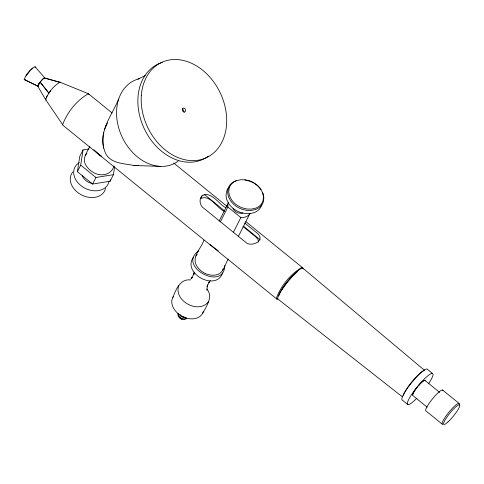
<?xml version="1.0" encoding="UTF-8"?>
<svg xmlns="http://www.w3.org/2000/svg" width="484" height="484" viewBox="0 0 484 484"><rect width="100%" height="100%" fill="white"/><g stroke="black" fill="none" stroke-linecap="round" stroke-linejoin="round"><path stroke-width="0.73" d="M220.389 221.841L227.879 207.007L227.891 204.502A12.475 9.414 26.8 0 1 228.684 202.215L219.149 221.091M206.88 290.376L207.497 284.925L207.001 286.522L209.572 281.434L208.556 282.747L210.389 280.72M24.2 79.485L38.073 86.249L24.2 79.485C26.069 74.306 30.117 69.291 34.927 66.592L44.927 78.063L44.8 78.674L44.915 78.148L60.482 82.589M35.114 67.585L35.205 66.877M277.973 298.894L276.957 299.154L63.253 125.55L45.617 99.625C48.231 92.746 53.536 85.735 60.095 82.207L44.619 78.015M45.986 100.013L45.75 98.657M62.581 124.854C67.107 112.367 76.817 100.236 88.427 93.745L112.088 112.966M45.605 99.631L37.812 86.225L39.519 82.982M37.964 85.589L37.897 86.152M114.641 166.702L113.431 174.657L110.116 181.222L92.607 184.053L77.398 171.699L79.709 156.513L83.024 149.955L88.862 149.012M77.398 171.699L80.713 165.141L83.024 149.955M110.116 181.222L110.34 179.776M194.247 272.099L193.685 274.803L194.181 273.206L191.61 278.294L192.287 277.417M103.679 132.241C102.402 139.955 102.535 148.382 106.655 155.285C112.899 163.913 124.551 163.471 133.947 165.498L160.706 166.393M104.671 129.065L106.813 124.225M118.719 98.954C112.312 114.569 99.208 130.19 103.685 148.183M89.867 146.392C87.259 151.97 82.008 158.232 85.547 164.614C87.344 167.996 90.206 170.646 93.515 172.522C100.678 176.944 111.737 175.057 113.928 165.952M190.527 279.915C178.911 278.578 175.033 291.997 171.772 300.528C171.263 307.388 176.357 313.196 182.032 316.342C188.439 319.827 198.404 320.499 202.633 313.414C206.365 306.227 213.517 296.801 206.88 289.021M178.826 285.36C173.078 300.794 199.202 314.975 208.731 301.344M178.124 313.281C176.63 317.528 182.964 321.346 186.34 318.732M203.964 240.082C201.501 248.117 191.809 256.066 196.226 265.069C198.029 268.457 200.884 271.101 204.2 272.982C208.507 275.166 213.686 276.116 218.296 274.289C224.159 271.439 224.951 263.98 228.333 259.037M202.633 313.414L203.207 311.551M222.61 270.362L223.033 268.983M222.682 272.922C216.179 291.925 181.651 273.321 193.461 257.306M258.48 242.121L257.996 239.435L255.74 236.827L242.932 226.421M279.77 293.358C283.418 285.306 289.45 278.415 296.123 272.698M37.879 85.759L38.829 84.01M92.607 184.053L95.917 177.489L113.431 174.657M226.04 207.842C219.191 204.901 211.339 190.412 202.088 195.754L200.618 198.67C209.862 193.703 217.358 208.701 224.298 211.284M233.342 232.411L240.838 217.582L243.754 217.449A12.475 9.414 26.8 0 0 250.04 213.347L238.461 236.271M105.216 127.171L107.073 123.759M107.388 123.184L107.557 122.875M38.182 85.057L38.69 84.155M46.373 97.175L47.456 95.281M26.112 75.873L30.189 70.658M202.088 195.754C198.513 199.475 199.892 206.093 204.248 208.61L246.749 243.137C252.793 246.804 265.516 240.3 257.482 233.385L244.668 222.979M44.927 78.063L44.359 77.966A5.56 1.01 -50.9 0 0 41.237 80.804L40.142 82.147L48.896 93.122L50.639 90.804M85.202 155.624L86.963 153.343M195.881 256.078L197.206 254.366M172.727 297.43L173.514 296.408M190.793 279.008L192.166 277.489M31 69.823L32.827 68.183M40.142 82.147L48.896 93.122M198.785 250.869C176.351 265.813 223.959 292.257 224.83 265.462M186.709 318C183.503 320.378 178.076 317.419 178.215 313.463M44.915 78.148L44.8 78.674M137.916 79.116L145.285 75.601M24.484 79.769L25.12 79.6M302.796 268.045L302.125 267.349C290.521 273.835 280.805 285.971 276.285 298.459L276.957 299.154M59.236 82.431L60.07 82.226L88.427 93.745L89.098 94.447M242.932 213.033L241.365 213.371L237.946 212.906A6.752 5.094 26.8 0 1 233.79 209.778L233.058 208.35M133.947 165.498L138.436 165.286M183.351 317.274L184.053 317.262M185.566 317.377L181.893 316.826L179.994 315.048M181.427 319.059L181.984 319.168M244.904 179.951L249.617 181.107A18.495 13.957 26.8 0 1 261.003 189.674M183.164 317.153L180.883 315.937M218.29 250.881L210.074 244.577M101.077 155.908A15.355 11.586 26.8 0 1 98.621 154.214L98.288 153.942A15.355 11.586 26.8 0 1 96.183 151.934M98.621 154.214L101.622 156.477M402.264 396.753L278.312 299.354A19.923 3.624 -50.9 0 1 288.282 280.823A19.923 3.624 -50.9 0 1 303.432 268.904M173.714 163.029L227.075 206.378M245.836 221.624L302.125 267.349M432.436 373.418L426.973 368.977A19.935 3.624 -50.9 0 0 410.783 383.697A19.935 3.624 -50.9 0 0 402.44 400.201L407.903 404.642M204.115 194.259L224.612 210.909M243.349 226.131L260.332 239.931M442.545 389.995L458.965 403.335M424.831 380.345L439.702 392.427M427.172 407.183L412.876 395.567A9.716 1.767 -50.9 0 1 417.734 386.534A9.716 1.767 -50.9 0 1 425.127 380.72M80.713 165.141L95.917 177.489M227.879 207.007L240.838 217.582M302.833 268.142L424.777 370.532M98.288 153.942L93.793 149.677M180.399 318.508L179.546 317.189M60.07 82.226L60.452 82.619M44.855 78.22L44.225 78.105A5.56 1.01 -50.9 0 0 41.098 80.949M180.707 315.864L180.108 314.642M262.691 192.916L263.49 196.77L263.102 200.467A18.779 14.169 26.8 0 1 255.498 208.229L251.384 209.118L246.913 209.003L242.387 207.896A17.757 13.401 26.8 0 1 231.461 199.674L229.531 195.917L228.732 192.063L229.12 188.367A18.779 14.169 26.8 0 1 236.724 180.605M108.973 181.609A18.628 14.06 26.8 0 1 82.964 187.066A18.628 14.06 26.8 0 1 79.303 162.672M105.566 188.343A18.628 14.06 26.8 0 1 81.82 195.082A18.628 14.06 26.8 0 1 72.781 172.001M178.203 161.099A46.071 35.138 64.5 0 1 122.15 137.087A46.071 35.138 64.5 0 1 139.283 78.741M182.432 108.295A41.527 31.672 64.5 0 1 184.168 112.282M92.311 183.412A9.958 7.52 26.8 0 1 82.328 175.444M416.899 398.169A19.935 3.624 -50.9 0 1 408.599 399.681A19.935 3.624 -50.9 0 1 427.989 375.711A19.935 3.624 -50.9 0 1 428.679 383.6M412.773 394.877A9.341 1.7 -50.9 0 1 416.966 387.502M418.515 385.621A9.341 1.7 -50.9 0 1 423.881 380.739M278.778 295.996A18.676 3.4 -50.9 0 1 279.504 294.193M280.145 292.917A18.676 3.4 -50.9 0 1 280.841 291.671M281.64 290.339A18.676 3.4 -50.9 0 1 288.204 281.277M289.099 280.2A18.676 3.4 -50.9 0 1 297.708 271.415M403.172 395.476A17.333 3.152 -50.9 0 1 412.12 381.567A17.333 3.152 -50.9 0 1 423.53 370.792M459.183 405.048A13.407 2.438 -50.9 0 0 450.301 410.541A13.407 2.438 -50.9 0 0 442.461 424.341L426.041 411.007A13.407 2.438 -50.9 0 1 432.75 398.532A13.407 2.438 -50.9 0 1 442.945 390.509M208.332 156.157A52.659 40.166 64.5 0 1 144.722 129.664A52.659 40.166 64.5 0 1 162.285 62.448M261.832 204.647A19.56 14.762 26.8 0 1 253.906 212.73L249.623 213.656L244.964 213.541L240.252 212.385A18.495 13.957 26.8 0 1 228.871 203.818L226.857 199.904L226.028 195.887L226.427 192.039A19.56 14.762 26.8 0 1 229.259 187.145M228.043 188.845L227.643 192.692L228.472 196.71L230.487 200.618A18.495 13.957 26.8 0 0 241.867 209.191L246.58 210.34L251.238 210.461L255.522 209.536A19.56 14.762 26.8 0 0 263.447 201.453L263.847 197.599L263.012 193.582L260.761 189.165A17.757 13.401 26.8 0 0 249.835 180.937L245.309 179.83L240.838 179.715L235.968 180.762A19.56 14.762 26.8 0 0 228.043 188.845M39.379 83.121L38.714 84.216L40.239 82.074L39.379 83.121M141.328 95.584A52.659 40.166 64.5 0 0 202.282 159.272A52.659 40.166 64.5 0 0 208.229 75.347A52.659 40.166 64.5 0 0 141.328 95.584M447.936 421.994A12.602 2.293 -50.9 0 0 459.8 405.223A12.602 2.293 -50.9 0 0 447.258 416.621A12.602 2.293 -50.9 0 0 447.936 421.994M182.28 109.656A2.051 1.561 64.5 0 0 184.779 111.943A2.051 1.561 64.5 0 0 184.779 108.604A2.051 1.561 64.5 0 0 182.28 109.656"/></g></svg>
